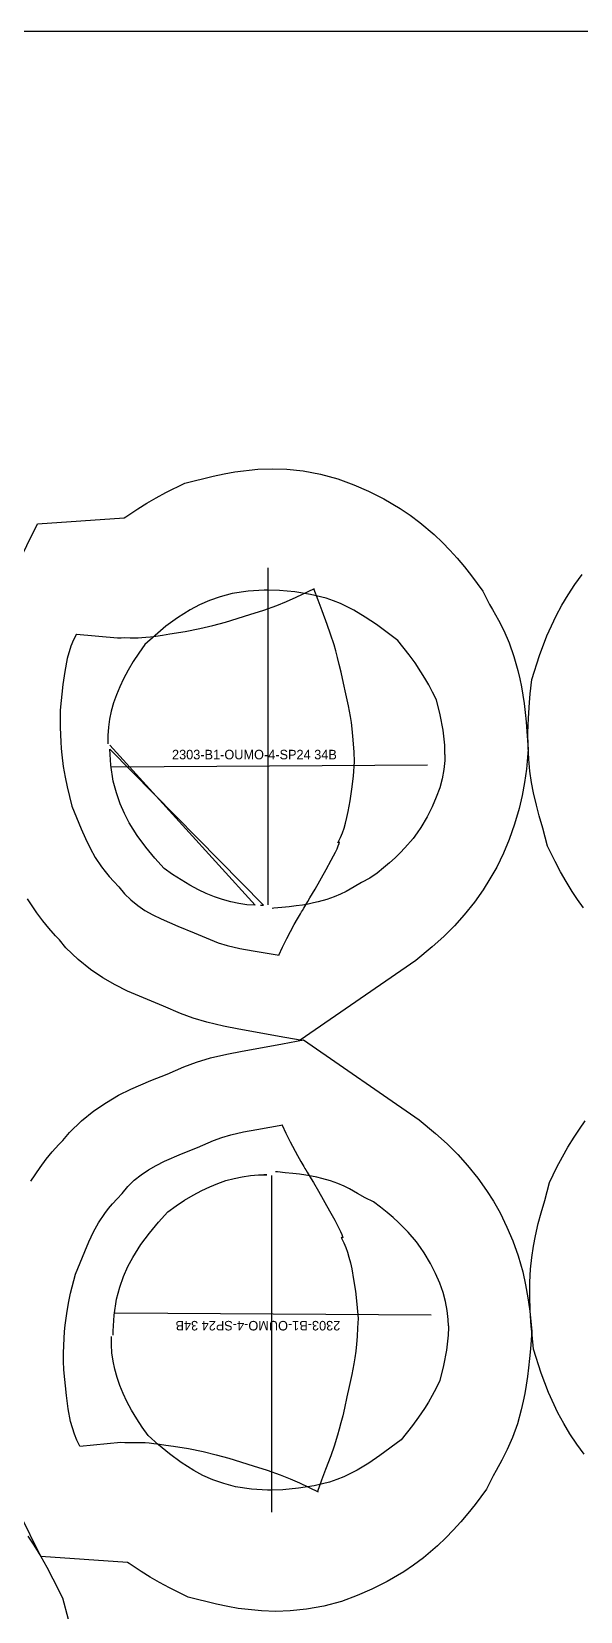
# Model space of a CAD drawing. Header units: centimetres. Extents: x 0 to 378, y 0 to 141.
# Drawn here: x 90.4 to 118, y 57.5 to 137 of the extents above; entities that cross this region are included whole.
import ezdxf
from ezdxf.enums import TextEntityAlignment as Align

# ---------------------------------------------------------------- set-up
doc = ezdxf.new("R2010")
doc.units = ezdxf.units.CM

msp = doc.modelspace()

# ---------------------------------------------------------------- linework, layer by layer
at = {"layer": 'T001L001'}
for points in [[(0, 0), (377.680214, 0), (377.680214, 136.999978), (0, 136.999978), (0, 0)], [(89.595959, 110.045498), (90.670379, 112.224818), (95.039179, 112.521998), (95.117919, 112.580418), (95.719899, 112.981738), (96.177099, 113.263678), (96.644459, 113.535458), (97.139759, 113.802158), (98.089719, 114.277138), (99.514659, 114.627658), (100.075998, 114.736878), (100.606858, 114.838478), (101.767638, 114.965478), (102.499158, 114.988338), (103.217978, 114.968018), (104.048558, 114.884198), (104.917238, 114.724178), (105.793538, 114.485418), (106.596178, 114.188238), (107.332778, 113.868198), (108.104938, 113.484658), (108.935518, 112.994438), (109.433358, 112.654078), (109.926118, 112.288318), (110.637318, 111.683798), (111.056418, 111.285018), (111.432338, 110.898938), (111.803178, 110.487458), (112.168938, 110.058198), (112.527078, 109.603538), (113.096038, 108.836458), (113.433858, 108.158278), (113.581178, 107.901738), (113.880898, 107.378498), (114.150138, 106.847638), (114.414298, 106.230418), (114.655598, 105.544618), (114.851178, 104.838498), (114.947698, 104.411778), (115.028978, 104.012998), (115.100098, 103.598978), (115.163598, 103.169718), (115.219478, 102.722678), (115.270278, 102.257858), (115.310918, 101.767638), (115.374418, 100.878638), (115.280438, 99.870259), (115.188998, 99.197159), (115.069618, 98.546919), (114.922298, 97.899219), (114.691158, 97.099119), (114.419378, 96.332039), (114.127278, 95.641159), (113.786918, 94.932499), (113.446558, 94.345759), (113.106198, 93.802199), (112.664238, 93.177359), (112.151158, 92.537279), (111.658398, 91.991179), (111.124998, 91.455239), (110.540798, 90.926919), (109.720378, 90.246199), (103.896158, 86.225379)], [(102.285798, 93.045279), (102.285798, 110.002318)], [(102.285798, 93.045279), (102.285798, 110.002318)], [(92.633799, 106.674918), (94.703899, 106.476798), (94.891859, 106.486958), (95.056959, 106.492038), (95.343979, 106.489498), (95.450659, 106.489498), (95.750379, 106.489498), (95.925639, 106.494578), (96.126299, 106.509818), (96.362519, 106.532678), (96.636839, 106.565698), (96.964499, 106.613958), (97.345499, 106.677458), (98.104959, 106.796838), (98.839019, 106.946698), (99.496879, 107.104178), (100.139498, 107.279438), (101.366318, 107.660438), (102.067358, 107.873798), (102.715058, 108.110018), (103.212898, 108.313218), (103.690418, 108.524038), (104.620058, 108.963458)], [(92.633799, 106.674918), (94.703899, 106.476798), (94.891859, 106.486958), (95.056959, 106.492038), (95.343979, 106.489498), (95.450659, 106.489498), (95.750379, 106.489498), (95.925639, 106.494578), (96.126299, 106.509818), (96.362519, 106.532678), (96.636839, 106.565698), (96.964499, 106.613958), (97.345499, 106.677458), (98.104959, 106.796838), (98.839019, 106.946698), (99.496879, 107.104178), (100.139498, 107.279438), (101.366318, 107.660438), (102.067358, 107.873798), (102.715058, 108.110018), (103.212898, 108.313218), (103.690418, 108.524038), (104.620058, 108.963458)], [(102.816658, 90.515439), (102.999538, 90.916759), (103.217978, 91.351099), (103.593898, 92.047059), (103.764078, 92.346779), (103.906318, 92.590619), (103.964738, 92.689679), (104.007918, 92.763339), (104.076498, 92.877639), (104.175558, 93.042739), (104.274618, 93.207839), (104.386378, 93.400879), (104.645458, 93.840299), (105.204258, 94.818199), (105.460798, 95.288099), (105.572558, 95.503999), (105.671618, 95.699579), (105.755438, 95.869759), (105.816398, 96.014539), (105.857038, 96.123759), (105.869738, 96.189799), (105.785918, 96.166939), (105.923078, 96.436179), (106.022138, 96.674939), (106.103418, 96.906079), (106.179618, 97.160079), (106.250738, 97.442019), (106.319318, 97.749359), (106.415838, 98.277679), (106.499658, 98.869499), (106.573318, 99.527359), (106.636818, 100.251258), (106.616498, 100.721158), (106.588558, 101.150418), (106.555538, 101.541578), (106.517438, 101.897178), (106.474258, 102.222298), (106.428538, 102.522018), (106.329478, 103.060498), (106.194858, 103.670098), (106.072938, 104.193338), (105.956098, 104.757218), (105.864658, 105.140758), (105.775758, 105.493818), (105.686858, 105.821478), (105.600498, 106.126278), (105.430318, 106.672378), (105.262678, 107.157518), (105.006138, 107.843318), (104.800398, 108.379258), (104.592118, 108.953298)], [(102.816658, 90.515439), (102.999538, 90.916759), (103.217978, 91.351099), (103.593898, 92.047059), (103.764078, 92.346779), (103.906318, 92.590619), (103.964738, 92.689679), (104.007918, 92.763339), (104.076498, 92.877639), (104.175558, 93.042739), (104.274618, 93.207839), (104.386378, 93.400879), (104.645458, 93.840299), (105.204258, 94.818199), (105.460798, 95.288099), (105.572558, 95.503999), (105.671618, 95.699579), (105.755438, 95.869759), (105.816398, 96.014539), (105.857038, 96.123759), (105.869738, 96.189799), (105.785918, 96.166939), (105.923078, 96.436179), (106.022138, 96.674939), (106.103418, 96.906079), (106.179618, 97.160079), (106.250738, 97.442019), (106.319318, 97.749359), (106.415838, 98.277679), (106.499658, 98.869499), (106.573318, 99.527359), (106.636818, 100.251258), (106.616498, 100.721158), (106.588558, 101.150418), (106.555538, 101.541578), (106.517438, 101.897178), (106.474258, 102.222298), (106.428538, 102.522018), (106.329478, 103.060498), (106.194858, 103.670098), (106.072938, 104.193338), (105.956098, 104.757218), (105.864658, 105.140758), (105.775758, 105.493818), (105.686858, 105.821478), (105.600498, 106.126278), (105.430318, 106.672378), (105.262678, 107.157518), (105.006138, 107.843318), (104.800398, 108.379258), (104.592118, 108.953298)], [(117.591838, 93.713299), (117.276878, 94.221299), (116.997478, 94.711519), (116.725698, 95.229679), (116.352318, 95.996759), (116.111018, 96.900999), (115.930678, 97.525839), (115.783358, 98.066859), (115.641118, 98.678999), (115.542058, 99.204779), (115.460778, 99.766119), (115.402358, 100.370638), (115.369338, 101.015798), (115.361718, 101.706678), (115.382038, 102.445818), (115.435378, 103.230678), (115.473478, 103.662478), (115.549678, 104.386378), (115.935758, 105.587798), (116.311678, 106.575858), (116.776498, 107.586778), (117.071138, 108.132878), (117.378478, 108.653578), (117.721378, 109.169198), (118.097298, 109.674658)], [(102.278178, 108.882178), (102.082598, 108.884718), (101.277418, 108.836458), (100.467158, 108.714538), (99.877878, 108.551978), (99.334319, 108.358938), (98.831399, 108.140498), (98.366579, 107.896658), (97.726499, 107.497878), (97.142299, 107.063538), (96.601279, 106.608878), (96.080579, 106.141518), (95.775779, 105.717338), (95.493839, 105.288078), (95.237299, 104.858818), (95.003619, 104.424478), (94.813119, 104.020618), (94.648019, 103.616758), (94.505779, 103.207818), (94.391479, 102.793798), (94.305119, 102.387398), (94.249239, 101.978458), (94.218759, 101.564438), (94.218759, 101.432358), (94.221299, 101.147878)], [(111.183418, 100.617018), (111.185958, 100.690678), (111.173258, 101.079298), (111.089438, 101.843838), (110.944658, 102.608378), (110.756698, 103.370378), (110.563658, 103.753918), (110.368078, 104.117138), (110.172498, 104.454958), (109.976918, 104.772458), (109.677198, 105.219498), (109.380018, 105.630978), (108.808518, 106.347258), (107.731558, 107.149898), (107.175298, 107.528358), (106.593638, 107.876338), (105.925618, 108.209078), (105.570018, 108.351318), (105.204258, 108.478318), (104.419398, 108.661198), (103.634538, 108.793278), (102.859838, 108.869478), (102.278178, 108.882178)], [(92.633799, 106.674918), (92.486479, 106.375198), (92.359479, 106.067858), (92.171519, 105.437938), (92.047059, 104.787698), (91.960699, 104.129838), (91.823539, 102.836978), (91.815919, 102.400098), (91.818459, 101.991158), (91.828619, 101.607618), (91.843859, 101.246938), (91.869259, 100.906578), (91.897199, 100.586538), (91.973399, 99.999798), (92.064839, 99.468939), (92.168979, 98.978719), (92.407739, 98.013519), (92.882719, 96.867979), (93.085919, 96.382839), (93.322139, 95.890079), (93.578679, 95.432879), (93.896179, 94.960439), (94.081599, 94.716599), (94.284799, 94.467679), (94.513399, 94.213679), (94.764859, 93.952059), (95.054419, 93.598999), (95.374459, 93.289119), (95.719899, 93.012259), (96.085659, 92.765879), (96.481899, 92.537279), (96.893379, 92.331539), (97.746819, 91.963239), (98.559619, 91.635579), (99.359719, 91.292679)], [(92.633799, 106.674918), (92.486479, 106.375198), (92.359479, 106.067858), (92.171519, 105.437938), (92.047059, 104.787698), (91.960699, 104.129838), (91.823539, 102.836978), (91.815919, 102.400098), (91.818459, 101.991158), (91.828619, 101.607618), (91.843859, 101.246938), (91.869259, 100.906578), (91.897199, 100.586538), (91.973399, 99.999798), (92.064839, 99.468939), (92.168979, 98.978719), (92.407739, 98.013519), (92.882719, 96.867979), (93.085919, 96.382839), (93.322139, 95.890079), (93.578679, 95.432879), (93.896179, 94.960439), (94.081599, 94.716599), (94.284799, 94.467679), (94.513399, 94.213679), (94.764859, 93.952059), (95.054419, 93.598999), (95.374459, 93.289119), (95.719899, 93.012259), (96.085659, 92.765879), (96.481899, 92.537279), (96.893379, 92.331539), (97.746819, 91.963239), (98.559619, 91.635579), (99.359719, 91.292679)], [(94.315279, 101.076758), (101.633018, 93.019879), (101.218998, 93.047819), (100.807518, 93.106239), (100.401118, 93.192599), (99.989638, 93.306899), (99.580699, 93.446599), (99.174299, 93.614239), (98.772979, 93.804739), (98.338639, 94.035879), (97.906839, 94.294959), (97.480119, 94.576899), (97.055939, 94.879159), (96.586039, 95.399859), (96.131379, 95.943419), (95.699579, 96.527619), (95.298259, 97.167699), (95.056959, 97.632519), (94.838519, 98.132899), (94.645479, 98.676459), (94.482919, 99.268279), (94.360999, 100.075998), (94.310199, 100.883718), (102.049578, 93.019879)], [(111.183418, 100.617018), (111.175798, 100.302058), (111.130078, 99.849939), (111.046258, 99.392739), (110.919258, 98.930459), (110.746538, 98.463099), (110.533178, 97.975419), (110.289338, 97.480119), (109.969298, 96.939099), (109.783878, 96.664779), (109.575598, 96.387919), (109.164118, 95.905319), (108.930438, 95.658939), (108.673898, 95.410019), (108.394498, 95.156019), (108.092238, 94.902019), (107.764578, 94.640399), (107.408978, 94.378779), (106.989878, 94.167959), (106.613958, 93.952059), (106.210098, 93.720919), (105.930698, 93.581219), (105.613198, 93.444059), (105.244898, 93.314519), (104.810558, 93.192599), (104.564178, 93.136719), (104.297478, 93.083379), (104.007918, 93.032579), (103.690418, 92.986859), (103.347518, 92.943679), (102.976678, 92.905579), (102.572818, 92.870019), (102.483918, 92.862399)], [(110.309658, 100.078538), (94.406719, 99.976938)], [(110.309658, 100.078538), (94.406719, 99.976938)], [(103.896158, 86.225379), (102.831898, 86.420959), (101.648258, 86.636859), (100.810058, 86.791799), (100.032818, 86.941659), (99.207319, 87.132159), (98.506279, 87.340439), (97.866199, 87.579199), (97.022919, 87.942419), (96.207579, 88.270079), (95.201739, 88.704419), (94.589599, 89.011759), (93.969839, 89.367359), (93.347539, 89.786459), (92.720159, 90.289379), (92.108019, 90.886279), (91.777819, 91.285059), (91.579699, 91.490799), (91.249499, 91.861639), (90.942159, 92.232479), (90.637359, 92.636339), (90.169999, 93.337379)], [(118.150638, 92.900499), (117.855998, 93.317059), (117.591838, 93.713299)], [(101.902258, 93.019879), (102.049578, 93.019879)], [(99.359719, 91.292679), (99.773739, 91.135199), (100.228398, 91.003119), (100.863398, 90.853259), (101.536498, 90.726259), (102.847138, 90.502739)], [(99.359719, 91.292679), (99.773739, 91.135199), (100.228398, 91.003119), (100.863398, 90.853259), (101.536498, 90.726259), (102.847138, 90.502739)], [(104.068878, 86.240619), (109.893098, 82.219799), (110.713518, 81.539079), (111.297718, 81.010759), (111.831118, 80.474819), (112.323878, 79.928719), (112.836958, 79.288639), (113.278918, 78.663799), (113.621818, 78.120239), (113.959638, 77.533499), (114.299998, 76.824839), (114.592098, 76.133959), (114.866418, 75.366879), (115.095018, 74.566779), (115.244878, 73.919079), (115.361718, 73.268839), (115.453158, 72.595739), (115.549678, 71.587359), (115.486178, 70.698359), (115.442998, 70.208139), (115.394738, 69.743319), (115.336318, 69.296279), (115.272818, 68.867019), (115.201698, 68.452999), (115.122958, 68.054219), (115.023898, 67.627499), (114.828318, 66.921379), (114.587018, 66.235579), (114.322858, 65.618359), (114.053618, 65.087499), (113.756438, 64.564259), (113.609118, 64.307719), (113.268758, 63.629539), (112.699798, 62.862459), (112.341658, 62.407799), (111.978438, 61.978539), (111.605058, 61.567059), (111.229138, 61.180979), (110.810038, 60.782199), (110.098838, 60.177679), (109.608618, 59.811919), (109.110778, 59.471559), (108.277658, 58.981339), (107.505498, 58.597799), (106.768898, 58.277759), (105.968798, 57.980579), (105.089958, 57.741819), (104.221278, 57.581799), (103.390698, 57.497979), (102.674418, 57.477659), (101.942898, 57.500519), (100.782118, 57.627519), (100.251258, 57.729119), (99.689919, 57.838339), (98.262439, 58.188859), (97.312479, 58.663839), (96.817179, 58.930539), (96.349819, 59.202319), (95.892619, 59.484259), (95.290639, 59.885579), (95.211899, 59.943999), (90.843099, 60.241179), (89.768679, 62.420499)], [(90.342719, 79.128619), (90.810079, 79.829659), (91.117419, 80.233519), (91.422219, 80.604359), (91.752419, 80.975199), (91.953079, 81.180939), (92.283279, 81.579719), (92.892879, 82.176619), (93.520259, 82.679539), (94.145099, 83.098639), (94.762319, 83.454239), (95.376999, 83.761579), (96.380299, 84.195919), (97.198179, 84.523579), (98.038919, 84.886799), (98.678999, 85.125559), (99.380039, 85.333839), (100.205538, 85.524339), (100.982778, 85.674199), (101.823518, 85.829139), (103.007158, 86.045039), (104.068878, 86.240619)], [(99.532439, 81.173319), (99.948998, 81.330799), (100.401118, 81.462879), (101.038658, 81.612739), (101.709218, 81.739739), (103.019858, 81.963259)], [(99.532439, 81.173319), (99.948998, 81.330799), (100.401118, 81.462879), (101.038658, 81.612739), (101.709218, 81.739739), (103.019858, 81.963259)], [(102.991918, 81.950559), (103.172258, 81.549239), (103.390698, 81.114899), (103.766618, 80.418939), (103.936798, 80.119219), (104.079038, 79.875379), (104.137458, 79.776319), (104.183178, 79.702659), (104.251758, 79.588359), (104.348278, 79.423259), (104.447338, 79.258159), (104.561638, 79.065119), (104.818178, 78.625699), (105.376978, 77.647799), (105.633518, 77.177899), (105.747818, 76.961999), (105.846878, 76.766419), (105.928158, 76.596239), (105.989118, 76.451459), (106.029758, 76.342239), (106.042458, 76.276199), (105.961178, 76.299059), (106.098338, 76.029819), (106.197398, 75.791059), (106.276138, 75.559919), (106.352338, 75.305919), (106.425998, 75.023979), (106.492038, 74.716639), (106.588558, 74.188319), (106.674918, 73.596499), (106.748578, 72.938639), (106.809538, 72.214739), (106.789218, 71.744839), (106.761278, 71.315579), (106.728258, 70.924419), (106.690158, 70.568819), (106.649518, 70.243699), (106.603798, 69.943979), (106.502198, 69.405499), (106.367578, 68.795899), (106.245658, 68.272659), (106.131358, 67.708779), (106.039918, 67.325239), (105.948478, 66.972179), (105.862118, 66.644519), (105.773218, 66.339719), (105.603038, 65.793619), (105.435398, 65.308479), (105.178858, 64.622679), (104.973118, 64.086739), (104.764838, 63.512699)], [(102.991918, 81.950559), (103.172258, 81.549239), (103.390698, 81.114899), (103.766618, 80.418939), (103.936798, 80.119219), (104.079038, 79.875379), (104.137458, 79.776319), (104.183178, 79.702659), (104.251758, 79.588359), (104.348278, 79.423259), (104.447338, 79.258159), (104.561638, 79.065119), (104.818178, 78.625699), (105.376978, 77.647799), (105.633518, 77.177899), (105.747818, 76.961999), (105.846878, 76.766419), (105.928158, 76.596239), (105.989118, 76.451459), (106.029758, 76.342239), (106.042458, 76.276199), (105.961178, 76.299059), (106.098338, 76.029819), (106.197398, 75.791059), (106.276138, 75.559919), (106.352338, 75.305919), (106.425998, 75.023979), (106.492038, 74.716639), (106.588558, 74.188319), (106.674918, 73.596499), (106.748578, 72.938639), (106.809538, 72.214739), (106.789218, 71.744839), (106.761278, 71.315579), (106.728258, 70.924419), (106.690158, 70.568819), (106.649518, 70.243699), (106.603798, 69.943979), (106.502198, 69.405499), (106.367578, 68.795899), (106.245658, 68.272659), (106.131358, 67.708779), (106.039918, 67.325239), (105.948478, 66.972179), (105.862118, 66.644519), (105.773218, 66.339719), (105.603038, 65.793619), (105.435398, 65.308479), (105.178858, 64.622679), (104.973118, 64.086739), (104.764838, 63.512699)], [(117.683278, 81.351119), (117.947438, 81.749899), (118.242078, 82.166459)], [(92.809059, 65.791079), (92.659199, 66.090799), (92.534739, 66.398139), (92.346779, 67.028059), (92.219779, 67.678299), (92.135959, 68.336159), (91.998799, 69.629019), (91.991179, 70.065899), (91.991179, 70.474839), (92.001339, 70.858379), (92.019119, 71.219059), (92.041979, 71.559419), (92.072459, 71.879459), (92.146119, 72.466199), (92.237559, 72.997059), (92.341699, 73.487279), (92.582999, 74.452479), (93.055439, 75.598019), (93.261179, 76.083159), (93.494859, 76.575919), (93.753939, 77.033119), (94.068899, 77.505559), (94.254319, 77.749399), (94.460059, 77.998319), (94.686119, 78.252319), (94.937579, 78.513939), (95.229679, 78.866999), (95.549719, 79.176879), (95.892619, 79.453739), (96.258379, 79.700119), (96.654619, 79.928719), (97.066099, 80.134459), (97.919539, 80.502759), (98.732339, 80.830419), (99.532439, 81.173319)], [(92.809059, 65.791079), (92.659199, 66.090799), (92.534739, 66.398139), (92.346779, 67.028059), (92.219779, 67.678299), (92.135959, 68.336159), (91.998799, 69.629019), (91.991179, 70.065899), (91.991179, 70.474839), (92.001339, 70.858379), (92.019119, 71.219059), (92.041979, 71.559419), (92.072459, 71.879459), (92.146119, 72.466199), (92.237559, 72.997059), (92.341699, 73.487279), (92.582999, 74.452479), (93.055439, 75.598019), (93.261179, 76.083159), (93.494859, 76.575919), (93.753939, 77.033119), (94.068899, 77.505559), (94.254319, 77.749399), (94.460059, 77.998319), (94.686119, 78.252319), (94.937579, 78.513939), (95.229679, 78.866999), (95.549719, 79.176879), (95.892619, 79.453739), (96.258379, 79.700119), (96.654619, 79.928719), (97.066099, 80.134459), (97.919539, 80.502759), (98.732339, 80.830419), (99.532439, 81.173319)], [(118.191278, 65.389759), (117.812818, 65.897759), (117.472458, 66.413379), (117.162578, 66.931539), (116.870478, 67.477639), (116.403118, 68.488559), (116.027198, 69.476619), (115.641118, 70.678039), (115.564918, 71.401939), (115.526818, 71.836279), (115.476018, 72.618599), (115.453158, 73.360279), (115.460778, 74.051159), (115.493798, 74.696319), (115.554758, 75.298299), (115.633498, 75.859639), (115.732558, 76.385419), (115.874798, 76.997559), (116.022118, 77.541119), (116.202458, 78.165959), (116.443758, 79.070199), (116.817138, 79.837279), (117.091458, 80.352899), (117.370858, 80.843119), (117.683278, 81.351119)], [(111.358678, 71.848979), (111.348518, 72.163939), (111.302798, 72.616059), (111.218978, 73.073259), (111.091978, 73.535539), (110.919258, 74.002899), (110.708438, 74.490579), (110.462058, 74.985879), (110.142018, 75.526899), (109.956598, 75.801219), (109.748318, 76.078079), (109.339378, 76.560679), (109.103158, 76.807059), (108.849158, 77.055979), (108.569758, 77.309979), (108.267498, 77.563979), (107.937298, 77.825599), (107.584238, 78.087219), (107.162598, 78.298039), (106.786678, 78.513939), (106.385358, 78.745079), (106.105958, 78.884779), (105.788458, 79.021939), (105.420158, 79.151479), (104.985818, 79.273399), (104.739438, 79.329279), (104.472738, 79.382619), (104.180638, 79.433419), (103.863138, 79.479139), (103.520238, 79.522319), (103.149398, 79.560419), (102.748078, 79.595979), (102.659178, 79.603599)], [(94.487999, 71.389239), (94.485459, 71.582279), (94.533719, 72.389999), (94.655639, 73.197719), (94.820739, 73.789539), (95.011239, 74.333099), (95.229679, 74.833479), (95.473519, 75.298299), (95.872299, 75.938379), (96.306639, 76.522579), (96.761299, 77.066139), (97.228659, 77.586839), (97.652839, 77.889099), (98.082099, 78.171039), (98.511359, 78.430119), (98.948239, 78.661259), (99.349559, 78.851759), (99.753419, 79.019399), (100.162358, 79.159099), (100.576378, 79.273399), (100.982778, 79.359759), (101.391718, 79.418179), (101.805738, 79.446119), (102.224838, 79.446119)], [(102.224838, 79.446119), (102.074978, 79.446119)], [(102.461058, 79.420719), (102.461058, 62.463679)], [(102.461058, 79.420719), (102.461058, 62.463679)], [(110.482378, 72.387459), (94.579439, 72.489059)], [(110.482378, 72.387459), (94.579439, 72.489059)], [(111.358678, 71.848979), (111.358678, 71.775319), (111.348518, 71.386699), (111.264698, 70.622159), (111.117378, 69.857619), (110.929418, 69.095619), (110.736378, 68.712079), (110.543338, 68.348859), (110.347758, 68.011039), (110.149638, 67.693539), (109.852458, 67.246499), (109.552738, 66.835019), (108.981238, 66.118739), (107.906818, 65.316099), (107.350558, 64.937639), (106.768898, 64.589659), (106.098338, 64.256919), (105.745278, 64.114679), (105.376978, 63.987679), (104.594658, 63.804799), (103.807258, 63.672719), (103.032558, 63.596519), (102.450898, 63.583819)], [(102.450898, 63.583819), (102.257858, 63.581279), (101.450138, 63.629539), (100.642418, 63.751459), (100.050598, 63.914019), (99.507039, 64.107059), (99.006659, 64.325499), (98.541839, 64.569339), (97.901759, 64.968119), (97.317559, 65.402459), (96.773999, 65.857119), (96.253299, 66.324479), (95.951039, 66.748659), (95.669099, 67.177919), (95.410019, 67.607179), (95.178879, 68.041519), (94.988379, 68.445379), (94.820739, 68.849239), (94.681039, 69.258179), (94.564199, 69.672199), (94.480379, 70.078599), (94.421959, 70.487539), (94.394019, 70.901559), (94.394019, 71.033639), (94.394019, 71.318119)], [(92.809059, 65.791079), (94.876619, 65.989199), (95.064579, 65.979039), (95.229679, 65.973959), (95.519239, 65.976499), (95.623379, 65.976499), (95.925639, 65.976499), (96.098359, 65.971419), (96.301559, 65.956179), (96.535239, 65.933319), (96.812099, 65.900299), (97.137219, 65.852039), (97.518219, 65.788539), (98.277679, 65.669159), (99.011739, 65.519299), (99.669599, 65.361819), (100.312218, 65.186559), (101.539038, 64.805559), (102.240078, 64.592199), (102.887778, 64.355979), (103.385618, 64.152779), (103.865678, 63.941959), (104.795318, 63.502539)], [(92.809059, 65.791079), (94.876619, 65.989199), (95.064579, 65.979039), (95.229679, 65.973959), (95.519239, 65.976499), (95.623379, 65.976499), (95.925639, 65.976499), (96.098359, 65.971419), (96.301559, 65.956179), (96.535239, 65.933319), (96.812099, 65.900299), (97.137219, 65.852039), (97.518219, 65.788539), (98.277679, 65.669159), (99.011739, 65.519299), (99.669599, 65.361819), (100.312218, 65.186559), (101.539038, 64.805559), (102.240078, 64.592199), (102.887778, 64.355979), (103.385618, 64.152779), (103.865678, 63.941959), (104.795318, 63.502539)], [(90.192859, 61.262259), (90.492579, 60.810139)], [(90.492579, 60.810139), (90.840559, 60.246259), (91.152979, 59.697619), (91.455239, 59.123579), (91.930219, 58.153299), (92.214699, 57.081419), (92.395039, 56.461659), (92.555059, 55.867299), (92.715079, 55.178959), (92.829379, 54.566819), (92.923359, 53.919119), (92.989399, 53.228239), (93.030039, 52.496719), (93.037659, 51.722019), (93.012259, 50.906679), (92.958919, 50.063399), (92.915739, 49.588419), (92.816679, 48.646079), (92.351859, 47.198279), (91.930219, 46.093379), (91.412059, 44.968159), (91.069159, 44.328079), (90.711019, 43.728639), (90.314779, 43.129199)]]:
    msp.add_lwpolyline(points, dxfattribs=at)

# ---------------------------------------------------------------- texts
at = {"layer": 'ABC'}
msp.add_text('2303-B1-OUMO-4-SP24 34B', height=0.479, dxfattribs=at).set_placement((101.594918, 100.606858), align=Align.MIDDLE_CENTER)
msp.add_text('2303-B1-OUMO-4-SP24 34B', height=0.479, rotation=180, dxfattribs=at).set_placement((101.770178, 71.859139), align=Align.MIDDLE_CENTER)

doc.saveas('drawing.dxf')
